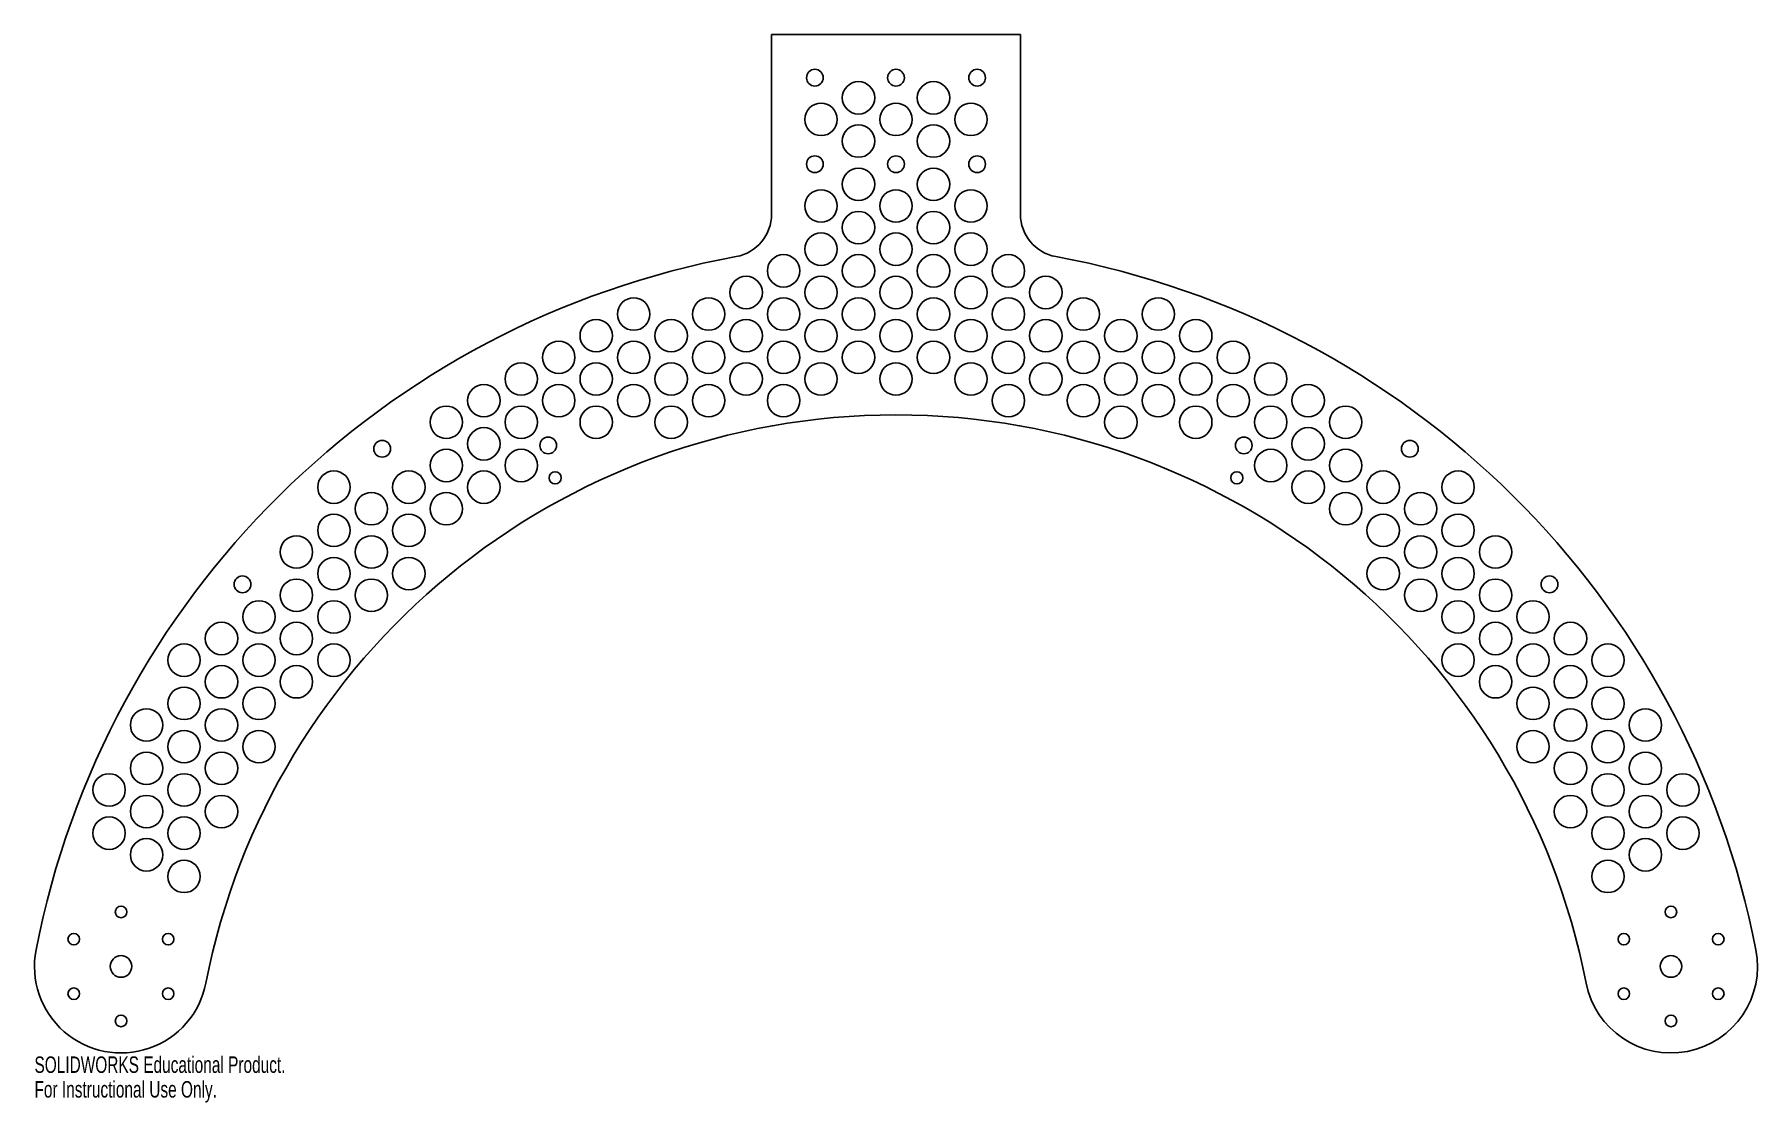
# Model space of a CAD drawing. Header units: millimetres. Extents: x -253 to 253, y -314 to 0.
import ezdxf

# ---------------------------------------------------------------- set-up
doc = ezdxf.new("R2010")
doc.units = ezdxf.units.MM
doc.styles.add('SLDTEXTSTYLE0', font='TXT', dxfattribs={"width": 0.7})

msp = doc.modelspace()

# ---------------------------------------------------------------- linework, layer by layer
at = {"color": 7, "linetype": 'Continuous', "lineweight": 25}
for p, q in [((-36.51, 0), (36.51, 0)), ((-36.51, -52.72), (-36.51, 0)), ((36.51, 0), (36.51, -52.72))]:
    msp.add_line(p, q, dxfattribs=at)
for centre, radius in [((-23.81, -12.7), 2.46), ((-11, -18.6), 4.76), ((0, -12.7), 2.46), ((11, -18.6), 4.76), ((23.81, -12.7), 2.46), ((-22, -24.95), 4.76), ((0, -24.95), 4.76), ((22, -24.95), 4.76), ((-11, -31.3), 4.76), ((11, -31.3), 4.76), ((-23.81, -38.1), 2.46), ((-11, -44), 4.76), ((0, -38.1), 2.46), ((11, -44), 4.76), ((23.81, -38.1), 2.46), ((-22, -50.35), 4.76), ((0, -50.35), 4.76), ((22, -50.35), 4.76), ((-11, -56.7), 4.76), ((11, -56.7), 4.76), ((-22, -63.05), 4.76), ((0, -63.05), 4.76), ((22, -63.05), 4.76), ((-33, -69.4), 4.76), ((-11, -69.4), 4.76), ((11, -69.4), 4.76), ((33, -69.4), 4.76), ((-43.99, -75.75), 4.76), ((-22, -75.75), 4.76), ((0, -75.75), 4.76), ((22, -75.75), 4.76), ((43.99, -75.75), 4.76), ((-76.99, -82.1), 4.76), ((-54.99, -82.1), 4.76), ((-33, -82.1), 4.76), ((-11, -82.1), 4.76), ((11, -82.1), 4.76), ((33, -82.1), 4.76), ((54.99, -82.1), 4.76), ((76.99, -82.1), 4.76), ((-87.99, -88.45), 4.76), ((-65.99, -88.45), 4.76), ((-43.99, -88.45), 4.76), ((-22, -88.45), 4.76), ((0, -88.45), 4.76), ((22, -88.45), 4.76), ((43.99, -88.45), 4.76), ((65.99, -88.45), 4.76), ((87.99, -88.45), 4.76), ((-98.99, -94.8), 4.76), ((-76.99, -94.8), 4.76), ((-54.99, -94.8), 4.76), ((-33, -94.8), 4.76), ((-11, -94.8), 4.76), ((11, -94.8), 4.76), ((33, -94.8), 4.76), ((54.99, -94.8), 4.76), ((76.99, -94.8), 4.76), ((98.99, -94.8), 4.76), ((-109.99, -101.15), 4.76), ((-87.99, -101.15), 4.76), ((-65.99, -101.15), 4.76), ((-43.99, -101.15), 4.76), ((-22, -101.15), 4.76), ((0, -101.15), 4.76), ((22, -101.15), 4.76), ((43.99, -101.15), 4.76), ((65.99, -101.15), 4.76), ((87.99, -101.15), 4.76), ((109.99, -101.15), 4.76), ((-120.98, -107.5), 4.76), ((-98.99, -107.5), 4.76), ((-76.99, -107.5), 4.76), ((-54.99, -107.5), 4.76), ((-33, -107.5), 4.76), ((33, -107.5), 4.76), ((54.99, -107.5), 4.76), ((76.99, -107.5), 4.76), ((98.99, -107.5), 4.76), ((120.98, -107.5), 4.76), ((-131.98, -113.85), 4.76), ((-109.99, -113.85), 4.76), ((-87.99, -113.85), 4.76), ((-65.99, -113.85), 4.76), ((65.99, -113.85), 4.76), ((87.99, -113.85), 4.76), ((109.99, -113.85), 4.76), ((131.98, -113.85), 4.76), ((-120.98, -120.2), 4.76), ((120.98, -120.2), 4.76), ((-150.81, -121.64), 2.46), ((-102.08, -120.65), 2.46), ((102.08, -120.65), 2.46), ((150.81, -121.64), 2.46), ((-131.98, -126.55), 4.76), ((-109.99, -126.55), 4.76), ((109.99, -126.55), 4.76), ((131.98, -126.55), 4.76), ((-164.98, -132.9), 4.76), ((-142.98, -132.9), 4.76), ((-120.98, -132.9), 4.76), ((-100.05, -130.18), 1.79), ((100.05, -130.18), 1.79), ((120.98, -132.9), 4.76), ((142.98, -132.9), 4.76), ((164.98, -132.9), 4.76), ((-153.98, -139.25), 4.76), ((-131.98, -139.25), 4.76), ((131.98, -139.25), 4.76), ((153.98, -139.25), 4.76), ((-164.98, -145.6), 4.76), ((-142.98, -145.6), 4.76), ((142.98, -145.6), 4.76), ((164.98, -145.6), 4.76), ((-175.98, -151.95), 4.76), ((-153.98, -151.95), 4.76), ((153.98, -151.95), 4.76), ((175.98, -151.95), 4.76), ((-164.98, -158.3), 4.76), ((-142.98, -158.3), 4.76), ((142.98, -158.3), 4.76), ((164.98, -158.3), 4.76), ((-191.82, -161.44), 2.46), ((-175.98, -164.65), 4.76), ((-153.98, -164.65), 4.76), ((153.98, -164.65), 4.76), ((175.98, -164.65), 4.76), ((191.82, -161.44), 2.46), ((-186.97, -171), 4.76), ((-164.98, -171), 4.76), ((164.98, -171), 4.76), ((186.97, -171), 4.76), ((-197.97, -177.35), 4.76), ((-175.98, -177.35), 4.76), ((175.98, -177.35), 4.76), ((197.97, -177.35), 4.76), ((-208.97, -183.7), 4.76), ((-186.97, -183.7), 4.76), ((-164.98, -183.7), 4.76), ((164.98, -183.7), 4.76), ((186.97, -183.7), 4.76), ((208.97, -183.7), 4.76), ((-197.97, -190.05), 4.76), ((-175.98, -190.05), 4.76), ((175.98, -190.05), 4.76), ((197.97, -190.05), 4.76), ((-208.97, -196.4), 4.76), ((-186.97, -196.4), 4.76), ((186.97, -196.4), 4.76), ((208.97, -196.4), 4.76), ((-219.97, -202.75), 4.76), ((-197.97, -202.75), 4.76), ((197.97, -202.75), 4.76), ((219.97, -202.75), 4.76), ((-208.97, -209.1), 4.76), ((-186.97, -209.1), 4.76), ((186.97, -209.1), 4.76), ((208.97, -209.1), 4.76), ((-219.97, -215.45), 4.76), ((-197.97, -215.45), 4.76), ((197.97, -215.45), 4.76), ((219.97, -215.45), 4.76), ((-230.97, -221.8), 4.76), ((-208.97, -221.8), 4.76), ((208.97, -221.8), 4.76), ((230.97, -221.8), 4.76), ((-219.97, -228.15), 4.76), ((-197.97, -228.15), 4.76), ((197.97, -228.15), 4.76), ((219.97, -228.15), 4.76), ((-230.97, -234.5), 4.76), ((-208.97, -234.5), 4.76), ((208.97, -234.5), 4.76), ((230.97, -234.5), 4.76), ((-219.97, -240.85), 4.76), ((219.97, -240.85), 4.76), ((-208.97, -247.2), 4.76), ((208.97, -247.2), 4.76), ((-227.47, -257.62), 1.7), ((227.47, -257.62), 1.7), ((-241.33, -265.62), 1.7), ((-213.62, -265.62), 1.7), ((213.62, -265.62), 1.7), ((241.33, -265.62), 1.7), ((-227.47, -273.62), 3.18), ((227.47, -273.62), 3.18), ((-241.33, -281.62), 1.7), ((-213.62, -281.62), 1.7), ((213.62, -281.62), 1.7), ((241.33, -281.62), 1.7), ((-227.47, -289.62), 1.7), ((227.47, -289.62), 1.7)]:
    msp.add_circle(centre, radius, dxfattribs=at)
for centre, radius, start, end in [((-49.21, -52.72), 12.7, 280.5068, 0), ((49.21, -52.72), 12.7, 180, 259.4932), ((0, -318.07), 257.18, 100.5068, 168.9433), ((0, -318.07), 257.18, 11.0567, 79.4932), ((0, -318.07), 206.38, 11.0567, 168.9433), ((-227.47, -273.62), 25.4, 168.9433, 348.9433), ((227.47, -273.62), 25.4, 191.0567, 11.0567)]:
    msp.add_arc(centre, radius, start, end, dxfattribs=at)

# ---------------------------------------------------------------- texts
at = {"color": 7, "linetype": 'Continuous', "char_height": 4.8336, "attachment_point": 1, "style": 'SLDTEXTSTYLE0'}
for s, insert in [('SOLIDWORKS Educational Product.', (-252.87, -300.04)), ('For Instructional Use Only.', (-252.87, -307.29))]:
    msp.add_mtext(s, dxfattribs=dict(at, insert=insert))

doc.saveas('drawing.dxf')
